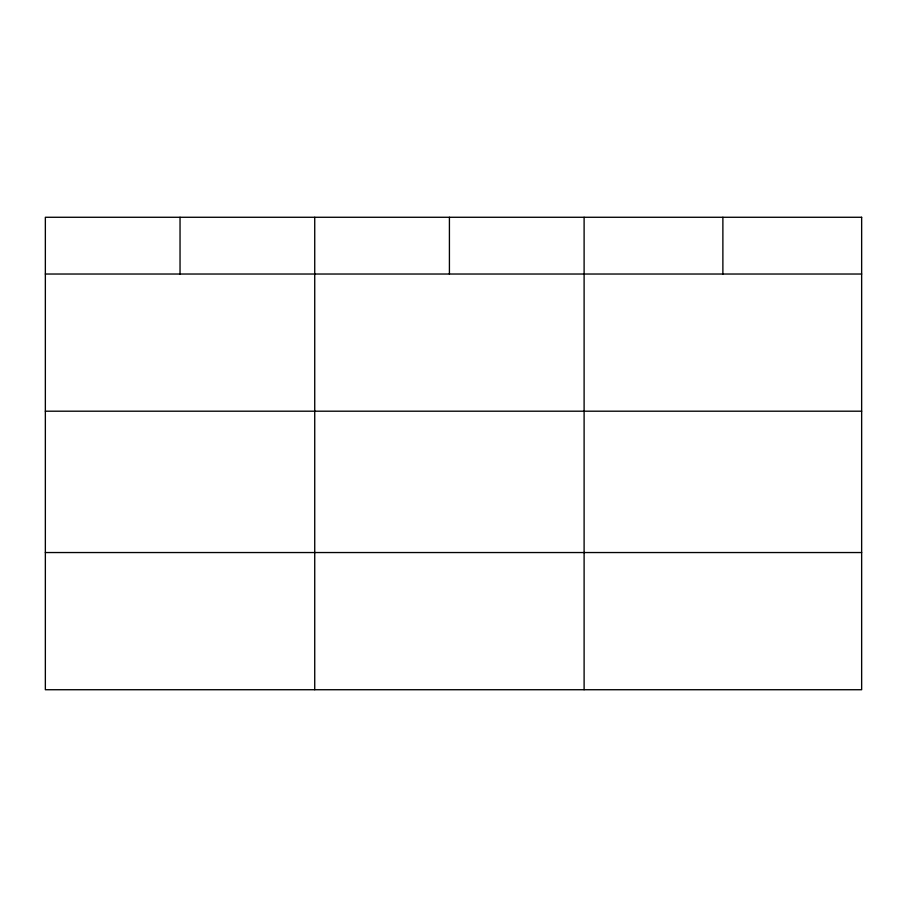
<?xml version="1.0" encoding="UTF-8"?>
<svg xmlns="http://www.w3.org/2000/svg" width="907" height="907" viewBox="0 0 907 907"><rect width="100%" height="100%" fill="white"/><g stroke="black" fill="none" stroke-linecap="round" stroke-linejoin="round"><path stroke-width="1.36" d="M45.35 274.027L861.65 274.027M45.35 411.2L861.65 411.2M45.35 552.544L861.65 552.544M722.879 217.272L722.879 274.027M584.108 217.272L584.108 689.728M449.418 217.272L449.418 274.027M314.729 217.272L314.729 689.728M180.04 217.272L180.04 274.027M861.65 217.272L45.35 217.272L45.35 689.728L861.65 689.728L861.65 217.272"/></g></svg>
